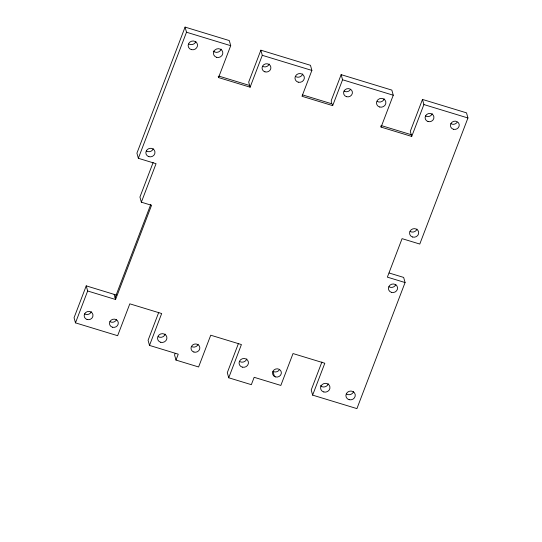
<?xml version="1.0" encoding="UTF-8"?>
<svg xmlns="http://www.w3.org/2000/svg" width="542" height="542" viewBox="0 0 542 542"><rect width="100%" height="100%" fill="white"/><g stroke="black" fill="none" stroke-linecap="round" stroke-linejoin="round"><path stroke-width="0.81" d="M116.53 295.099L86.232 285.864L74.058 317.741L75.48 322.863L117.634 335.708L129.816 303.832L161.672 313.54L149.497 345.417L178.243 354.17L175.987 360.078L198.602 366.968L210.736 335.207L241.42 344.556L228.724 377.781L251.339 384.671L254.157 377.307L280.837 385.437L293.019 353.56L324.807 363.248L312.626 395.125L356.921 408.614L405.077 282.545L403.654 277.423L389.163 273.005M405.077 282.545L387.361 277.145L402.069 238.649L419.786 244.049L467.942 117.98L466.52 112.858L422.482 99.437L423.898 104.559L411.724 136.435L381.08 127.099L393.255 95.223L391.839 90.101L341.142 74.654L342.564 79.776L332.686 105.636L302.002 96.286L311.88 70.426L310.458 65.304L260.865 50.189L262.287 55.318L250.113 87.187L218.534 77.567L230.709 45.691L229.293 40.569L185.079 27.1L136.923 153.169L138.345 158.298L156.055 163.691L141.354 202.186L151.557 205.296L115.575 299.496L87.655 290.986L86.232 285.864M75.48 322.863L87.655 290.986M138.345 158.298L186.502 32.222L185.079 27.1M153.135 162.498L139.931 197.064L141.354 202.186M115.1 297.788L150.784 204.381M158.772 312.307L148.081 340.295L149.497 345.417M260.865 50.189L248.69 82.066L250.113 87.187M175.127 353.479L174.565 354.956L175.987 360.078M238.487 343.384L227.301 372.659L228.724 377.781M341.142 74.654L331.264 100.514L331.413 103.576M321.901 362.009L311.21 389.996L312.626 395.125M422.482 99.437L410.308 131.306L411.724 136.435M186.502 32.222L230.709 45.691M262.287 55.318L311.88 70.426M342.564 79.776L393.255 95.223M423.898 104.559L467.942 117.98M302.341 94.83L332.212 103.928L332.686 105.636M381.412 125.615L411.249 134.707M218.873 76.11L249.638 85.487M380.762 125.94L381.08 127.099M218.223 76.429L218.534 77.567M274.415 376.433L272.992 371.311A4.444 4.126 -15.5 0 0 279.15 370.064M114.152 294.374L115.575 299.496M153.298 148.759A4.6 4.268 -15.5 0 1 146.374 151.062M417.022 229.117A4.6 4.268 -15.5 0 1 410.098 231.42M395.884 284.455A4.6 4.268 -15.5 0 1 388.96 286.759M198.155 344.245A4.444 4.126 -15.5 0 1 191.468 346.467M246.806 358.967A4.722 4.383 -15.5 0 1 239.788 361.575M328.337 383.811A4.722 4.383 -15.5 0 1 320.376 385.701M116.632 319.401A4.444 4.126 -15.5 0 1 109.938 321.623M165.283 334.123A4.722 4.383 -15.5 0 1 158.257 336.731M350.2 89.857A4.444 4.126 -15.5 0 1 344.048 91.103M302.721 74.003A4.722 4.383 -15.5 0 1 295.695 76.612M269.211 64.037A4.444 4.126 -15.5 0 1 262.518 66.26M221.197 49.166A4.722 4.383 -15.5 0 1 213.236 51.056M432.259 113.725A4.444 4.126 -15.5 0 1 425.572 115.947M384.244 98.847A4.722 4.383 -15.5 0 1 377.225 101.456M91.32 311.691A4.444 4.126 -15.5 0 1 84.633 313.913M353.641 391.52A4.722 4.383 -15.5 0 1 346.616 394.122M195.886 41.449A4.722 4.383 -15.5 0 1 188.867 44.058M457.035 122.411A4.444 4.126 -15.5 0 1 450.876 123.657M148.854 156.665A4.6 4.268 -15.5 0 0 154.924 151.665A4.6 4.268 -15.5 0 0 147.471 149.396A4.6 4.268 -15.5 0 0 148.854 156.665M391.439 292.355A4.6 4.268 -15.5 0 0 397.51 287.355A4.6 4.268 -15.5 0 0 390.057 285.085A4.6 4.268 -15.5 0 0 391.439 292.355M412.584 237.023A4.6 4.268 -15.5 0 0 418.648 232.023A4.6 4.268 -15.5 0 0 411.202 229.747A4.6 4.268 -15.5 0 0 412.584 237.023M242.315 367.151A4.722 4.383 -15.5 0 0 248.351 361.805A4.722 4.383 -15.5 0 0 240.601 359.746A4.722 4.383 -15.5 0 0 242.315 367.151M193.914 352.056A4.444 4.126 -15.5 0 0 199.774 347.226A4.444 4.126 -15.5 0 0 192.579 345.03A4.444 4.126 -15.5 0 0 193.914 352.056M323.845 391.988A4.722 4.383 -15.5 0 0 329.875 386.649A4.722 4.383 -15.5 0 0 322.124 384.59A4.722 4.383 -15.5 0 0 323.845 391.988M275.438 376.893A4.444 4.126 -15.5 0 0 281.298 372.063A4.444 4.126 -15.5 0 0 274.103 369.874A4.444 4.126 -15.5 0 0 275.438 376.893M160.791 342.307A4.722 4.383 -15.5 0 0 166.821 336.968A4.722 4.383 -15.5 0 0 159.07 334.909A4.722 4.383 -15.5 0 0 160.791 342.307M112.384 327.212A4.444 4.126 -15.5 0 0 118.244 322.382A4.444 4.126 -15.5 0 0 111.049 320.187A4.444 4.126 -15.5 0 0 112.384 327.212M298.229 82.188A4.722 4.383 -15.5 0 0 304.258 76.842A4.722 4.383 -15.5 0 0 296.508 74.789A4.722 4.383 -15.5 0 0 298.229 82.188M346.494 96.686A4.444 4.126 -15.5 0 0 352.354 91.862A4.444 4.126 -15.5 0 0 345.159 89.667A4.444 4.126 -15.5 0 0 346.494 96.686M216.698 57.344A4.722 4.383 -15.5 0 0 222.735 52.005A4.722 4.383 -15.5 0 0 214.984 49.945A4.722 4.383 -15.5 0 0 216.698 57.344M264.963 71.849A4.444 4.126 -15.5 0 0 270.831 67.018A4.444 4.126 -15.5 0 0 263.629 64.823A4.444 4.126 -15.5 0 0 264.963 71.849M379.752 107.031A4.722 4.383 -15.5 0 0 385.789 101.686A4.722 4.383 -15.5 0 0 378.038 99.626A4.722 4.383 -15.5 0 0 379.752 107.031M428.017 121.53A4.444 4.126 -15.5 0 0 433.878 116.699A4.444 4.126 -15.5 0 0 426.683 114.504A4.444 4.126 -15.5 0 0 428.017 121.53M87.079 319.502A4.444 4.126 -15.5 0 0 92.939 314.672A4.444 4.126 -15.5 0 0 85.744 312.477A4.444 4.126 -15.5 0 0 87.079 319.502M349.15 399.698A4.722 4.383 -15.5 0 0 355.179 394.359A4.722 4.383 -15.5 0 0 347.429 392.3A4.722 4.383 -15.5 0 0 349.15 399.698M191.394 49.634A4.722 4.383 -15.5 0 0 197.43 44.295A4.722 4.383 -15.5 0 0 189.68 42.235A4.722 4.383 -15.5 0 0 191.394 49.634M453.322 129.24A4.444 4.126 -15.5 0 0 459.189 124.409A4.444 4.126 -15.5 0 0 451.987 122.221A4.444 4.126 -15.5 0 0 453.322 129.24"/></g></svg>
